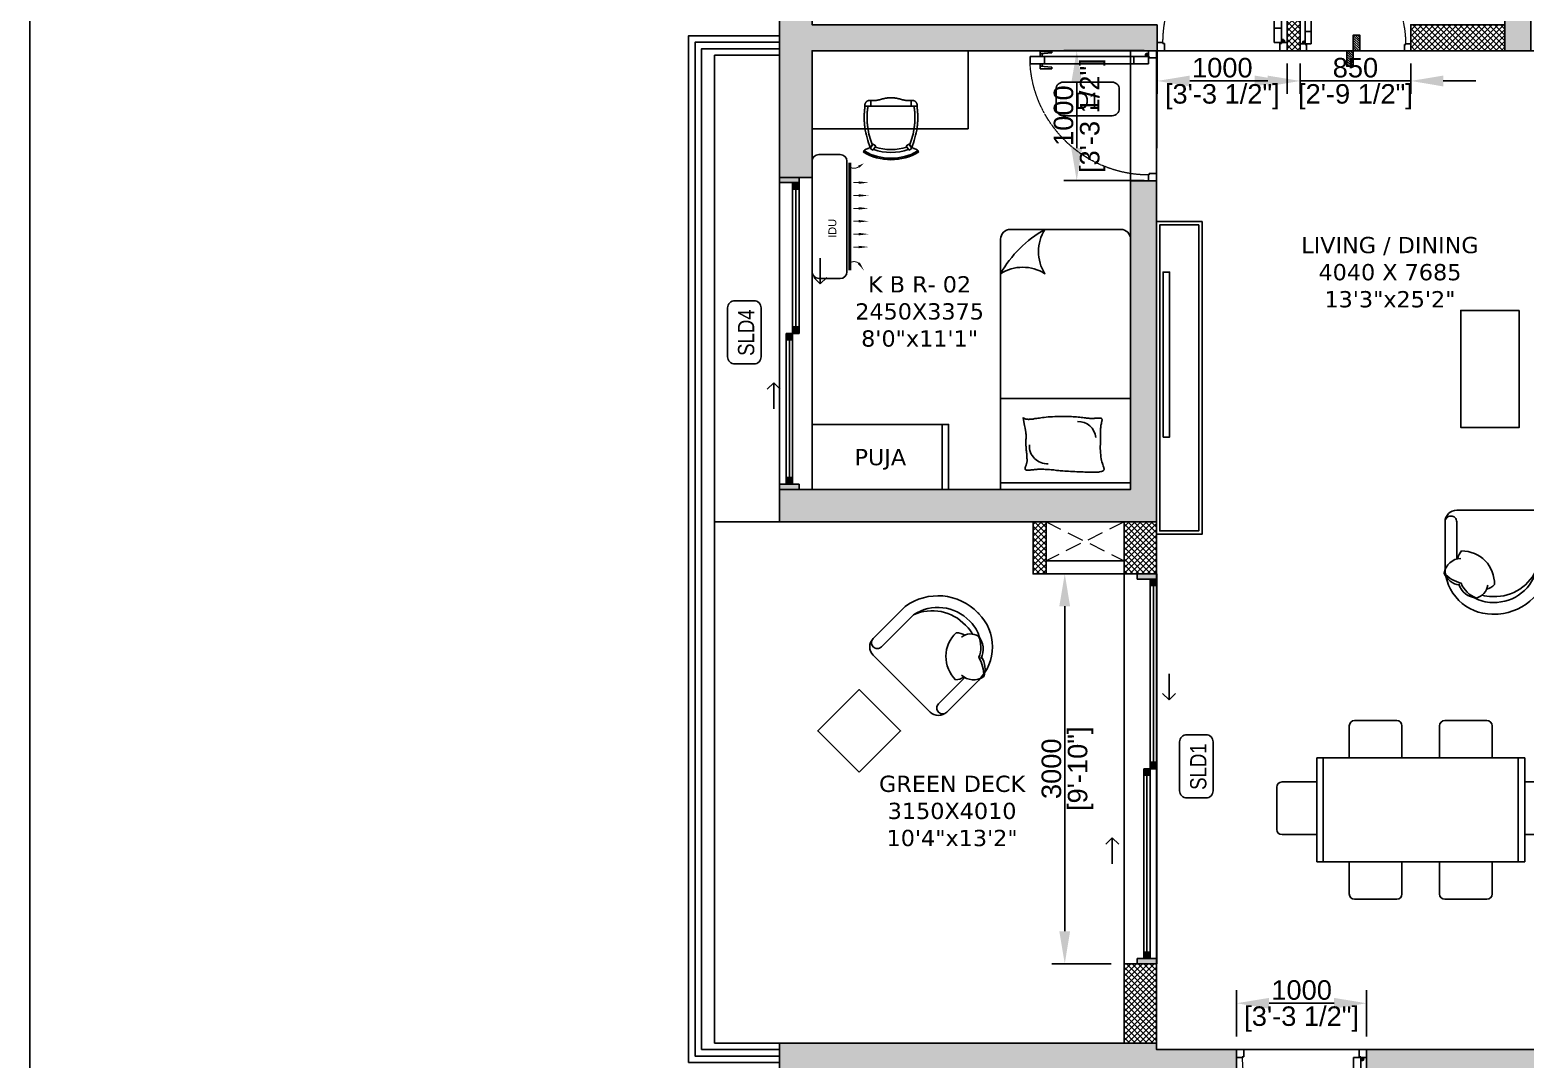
# Model space of a CAD drawing. Header units: millimetres. Extents: x 94643 to 134206, y 115494 to 180803.
# Drawn here: x 94643 to 106145, y 127304 to 135223 of the extents above; entities that cross this region are included whole.
import ezdxf
from ezdxf.enums import TextEntityAlignment as Align

# ---------------------------------------------------------------- set-up
doc = ezdxf.new("R2010")
doc.units = ezdxf.units.MM
for name, pattern in [('( Hidden )', [0.375, 0.25, -0.125]), ('3.5BHK EAST-UN-5$0$DASHED', [0.75, 0.5, -0.25]), ('3BHK  WEST_UN-2$0$2024-08-30_TOWER-C$0$HIDDEN', [9.525, 6.35, -3.175]), ('3BHK  WEST_UN-2$0$DASHED', [0.75, 0.5, -0.25])]:
    doc.linetypes.add(name, pattern=pattern)
for name, color, linetype in [('A-1S Sofa', 253, 'Continuous'), ('A-AC', 252, 'Continuous'), ('A-Dimensions', 4, 'Continuous'), ('A-Dining Table', 253, 'Continuous'), ('A-Door', 11, 'Continuous'), ('A-Door Line', 8, 'Continuous'), ('A-Elevation 10', 8, 'Continuous'), ('A-Furniture', 8, 'Continuous'), ('A-Hatch', 252, 'Continuous'), ('A-Kids Bed', 253, 'Continuous'), ('A-Puja', 8, 'Continuous'), ('A-Railing', 6, 'Continuous'), ('A-Room Boundary', 44, 'Continuous'), ('A-Shaft Line', 253, 'Continuous'), ('A-Shaft Wall', 253, 'Continuous'), ('A-Sofa Center  Table', 253, 'Continuous'), ('A-Study Table', 253, 'Continuous'), ('A-Study Table Chair', 253, 'Continuous'), ('A-Text Main', 44, 'Continuous'), ('A-TV', 253, 'Continuous'), ('A-TV Unit', 252, 'Continuous')]:
    doc.layers.add(name, color=color, linetype=linetype)
doc.layers.add('A-Wall', color=240, linetype='Continuous', lineweight=35)
doc.styles.add('2024-08-29_TOWER-A$0$simplex-0.8', font='simplex.shx', dxfattribs={"width": 0.8})
doc.styles.add('3.5BHK EAST-UN-5$0$grid_text', font='verdana.ttf')
doc.styles.add('3BHK  WEST_UN-2$0$AMISH', font='arial.ttf')
doc.styles.add('ARIAL', font='ARIALN.TTF')
doc.styles.add('S', font='arial.ttf', dxfattribs={"height": 150})
doc.dimstyles.new('DIMSMALL', dxfattribs={"dimtxt": 150, "dimasz": 250, "dimexe": 100, "dimexo": 100, "dimgap": 25, "dimtad": 1, "dimdec": 0, "dimzin": 0, "dimdsep": 46, "dimtxsty": 'S', "dimcen": 0, "dimdle": 100, "dimclrd": 8, "dimclre": 8, "dimclrt": 256, "dimazin": 0, "dimtfac": 1, "dimtdec": 0, "dimtix": 1, "dimtmove": 0, "dimatfit": 3, "dimldrblk": '12_DatumFilled', "dimfxl": 1, "dimtolj": 1, "dimtzin": 0, "dimlwd": -1, "dimlwe": -1, "dimarcsym": 1})

# ---------------------------------------------------------------- blocks, each defined once
blk = doc.blocks.new('*D215')
at = {"layer": 'A-Dimensions', "color": 8, "transparency": 16777216}
for p, q in [((103926, 127478), (103926, 127834)), ((104926, 127478), (104926, 127834)), ((104176, 127734), (104676, 127734))]:
    blk.add_line(p, q, dxfattribs=at)
for points in [[(104176, 127775), (104176, 127692), (103926, 127734)], [(104676, 127775), (104676, 127692), (104926, 127734)]]:
    blk.add_solid(points, dxfattribs=at)
at = {"layer": 'Defpoints', "color": 0, "transparency": 16777216}
for p in [(104926, 127734), (103926, 127378), (104926, 127378)]:
    blk.add_point(p, dxfattribs=at)
at = {"layer": 'A-Dimensions', "lineweight": 30, "transparency": 16777216, "char_height": 150, "attachment_point": 5, "style": 'S'}
for s, insert in [('\\A1;1000', (104426, 127835)), ('\\A1;[3\'-3 1/2"]', (104426, 127612))]:
    blk.add_mtext(s, dxfattribs=dict(at, insert=insert))
blk = doc.blocks.new('12_DatumFilled')
at = {"color": 8, "linetype": 'ByBlock'}
blk.add_solid([(0, 0.577), (-1, 0), (0, -0.577)], dxfattribs=at)
blk = doc.blocks.new('*D218')
at = {"layer": 'A-Dimensions', "color": 8, "transparency": 16777216}
for p, q in [((103316, 134963), (103316, 134730)), ((104316, 134963), (104316, 134730)), ((103566, 134830), (104066, 134830))]:
    blk.add_line(p, q, dxfattribs=at)
for points in [[(103566, 134871), (103566, 134788), (103316, 134830)], [(104066, 134871), (104066, 134788), (104316, 134830)]]:
    blk.add_solid(points, dxfattribs=at)
at = {"layer": 'Defpoints', "color": 0, "transparency": 16777216}
for p in [(103316, 135063), (104316, 135063), (104316, 134830)]:
    blk.add_point(p, dxfattribs=at)
at = {"layer": 'A-Dimensions', "lineweight": 30, "transparency": 16777216, "char_height": 150, "attachment_point": 5, "style": 'S'}
for s, insert in [('\\A1;1000', (103816, 134931)), ('\\A1;[3\'-3 1/2"]', (103816, 134708))]:
    blk.add_mtext(s, dxfattribs=dict(at, insert=insert))
blk = doc.blocks.new('*D219')
at = {"layer": 'A-Dimensions', "color": 8, "transparency": 16777216}
for p, q in [((103216, 135063), (102596, 135063)), ((102696, 134813), (102696, 134313)), ((103216, 134063), (102596, 134063))]:
    blk.add_line(p, q, dxfattribs=at)
for points in [[(102654, 134813), (102738, 134813), (102696, 135063)], [(102654, 134313), (102738, 134313), (102696, 134063)]]:
    blk.add_solid(points, dxfattribs=at)
at = {"layer": 'Defpoints', "color": 0, "transparency": 16777216}
for p in [(103316, 135063), (102696, 134063), (103316, 134063)]:
    blk.add_point(p, dxfattribs=at)
at = {"layer": 'A-Dimensions', "lineweight": 30, "transparency": 16777216, "char_height": 150, "attachment_point": 5, "rotation": 90, "style": 'S'}
for s, insert in [('\\A1;[3\'-3 1/2"]', (102818, 134563)), ('\\A1;1000', (102595, 134563))]:
    blk.add_mtext(s, dxfattribs=dict(at, insert=insert))
blk = doc.blocks.new('*D229')
at = {"layer": 'A-Dimensions', "color": 8, "transparency": 16777216}
for p, q in [((102961, 131038), (102504, 131038)), ((102604, 130788), (102604, 128288)), ((102961, 128038), (102504, 128038))]:
    blk.add_line(p, q, dxfattribs=at)
for points in [[(102562, 130788), (102645, 130788), (102604, 131038)], [(102562, 128288), (102645, 128288), (102604, 128038)]]:
    blk.add_solid(points, dxfattribs=at)
at = {"layer": 'Defpoints', "color": 0, "transparency": 16777216}
for p in [(103061, 131038), (102604, 128038), (103061, 128038)]:
    blk.add_point(p, dxfattribs=at)
at = {"layer": 'A-Dimensions', "lineweight": 30, "transparency": 16777216, "char_height": 150, "attachment_point": 5, "rotation": 90, "style": 'S'}
for s, insert in [('\\A1;3000', (102502, 129538)), ('\\A1;[9\'-10"]', (102725, 129538))]:
    blk.add_mtext(s, dxfattribs=dict(at, insert=insert))
blk = doc.blocks.new('*D230')
at = {"layer": 'A-Dimensions', "color": 8, "linetype": 'Continuous', "transparency": 16777216}
for p, q in [((104415, 134963), (104415, 134730)), ((105265, 134963), (105265, 134730)), ((104165, 134830), (103915, 134830)), ((104415, 134830), (105265, 134830)), ((105515, 134830), (105765, 134830))]:
    blk.add_line(p, q, dxfattribs=at)
for points in [[(104165, 134871), (104165, 134788), (104415, 134830)], [(105515, 134871), (105515, 134788), (105265, 134830)]]:
    blk.add_solid(points, dxfattribs=at)
at = {"layer": 'Defpoints', "color": 0, "linetype": 'Continuous', "transparency": 16777216}
for p in [(104415, 135063), (105265, 135063), (105265, 134830)]:
    blk.add_point(p, dxfattribs=at)
at = {"layer": 'A-Dimensions', "linetype": 'Continuous', "transparency": 16777216, "char_height": 150, "attachment_point": 5, "style": 'S'}
for s, insert in [('\\A1;850', (104840, 134931)), ('\\A1;[2\'-9 1/2"]', (104840, 134708))]:
    blk.add_mtext(s, dxfattribs=dict(at, insert=insert))
blk = doc.blocks.new('A$C50168e1a')
at = {"layer": 'A-Door', "linetype": 'Continuous'}
for points in [[(100, 0), (100, -40), (250, -40), (250, 0)], [(250, -40), (200, -40), (200, -90), (250, -90)], [(200, -1500), (250, -1500), (250, -1450), (200, -1450)], [(150, -1500), (150, -1550), (200, -1550), (200, -1500)], [(100, -2960), (100, -3000), (250, -3000), (250, -2960)], [(200, -2960), (200, -2910), (150, -2910), (150, -2960)]]:
    blk.add_hatch(color=256, dxfattribs=at).paths.add_polyline_path(points)
for p, q in [((0, -3000), (0, 0)), ((100, 0), (0, 0)), ((100, 0), (50, 0)), ((250, 0), (100, 0)), ((100, 0), (250, 0)), ((100, -40), (100, 0)), ((250, 0), (100, 0)), ((250, 0), (100, 0)), ((250, -3000), (250, 0)), ((250, 0), (250, -40)), ((250, -40), (100, -40)), ((200, -90), (200, -40)), ((200, -40), (250, -40)), ((250, -90), (200, -90)), ((225, -90), (225, -1450)), ((250, -40), (250, -90)), ((345, -770), (345, -970)), ((345, -970), (295, -920)), ((345, -970), (395, -920)), ((200, -1500), (200, -1450)), ((200, -1450), (250, -1450)), ((250, -1450), (250, -1500)), ((150, -1500), (150, -1550)), ((200, -1500), (150, -1500)), ((150, -1550), (200, -1550)), ((175, -2910), (175, -1550)), ((250, -1500), (200, -1500)), ((200, -1550), (200, -1500)), ((-92, -2030), (-142, -2080)), ((-92, -2230), (-92, -2030)), ((-92, -2030), (-42, -2080)), ((100, -2960), (250, -2960)), ((100, -3000), (100, -2960)), ((200, -2910), (150, -2910)), ((150, -2910), (150, -2960)), ((150, -2960), (200, -2960)), ((200, -2960), (200, -2910)), ((250, -2960), (250, -3000)), ((100, -3000), (0, -3000)), ((100, -3000), (50, -3000)), ((250, -3000), (100, -3000)), ((250, -3000), (100, -3000)), ((250, -3000), (100, -3000)), ((250, -3000), (100, -3000))]:
    blk.add_line(p, q, dxfattribs=at)
at = {"layer": 'A-Door', "linetype": 'Continuous', "flags": 128}
for points in [[(225, -90), (225, -1450), (200, -1450), (200, -90)], [(250, -90), (250, -1450), (225, -1450), (225, -90)], [(175, -2910), (175, -1550), (150, -1550), (150, -2910)], [(200, -2910), (200, -1550), (175, -1550), (175, -2910)]]:
    blk.add_lwpolyline(points, close=True, dxfattribs=at)
blk = doc.blocks.new('3BHK  WEST_UN-2$0$2024-08-30_TOWER-C$0$STUDY TABLE CHAIR')
at = {"layer": 'A-Study Table Chair', "linetype": '3BHK  WEST_UN-2$0$2024-08-30_TOWER-C$0$HIDDEN', "ltscale": 0.1}
for p, q in [((-0.2, 0.411), (-0.155, 0.411)), ((-0.155, 0.411), (-0.155, 0.456)), ((-0.155, 0.411), (0.156, 0.411)), ((0.156, 0.411), (0.156, 0.456)), ((0.2, 0.411), (0.156, 0.411))]:
    blk.add_line(p, q, dxfattribs=at)
at = {"layer": 'A-Study Table Chair'}
for p, q in [((-0.141, 0.12), (-0.16, 0.087)), ((-0.141, 0.12), (-0.117, 0.107)), ((0.141, 0.12), (0.117, 0.107)), ((0.141, 0.12), (0.16, 0.087)), ((-0.16, 0.087), (-0.136, 0.073)), ((-0.117, 0.107), (-0.136, 0.073)), ((0.117, 0.107), (0.136, 0.073)), ((0.16, 0.087), (0.136, 0.073)), ((0.213, 0.062), (0.214, 0.06))]:
    blk.add_line(p, q, dxfattribs=at)
at = {"layer": 'A-Study Table Chair', "linetype": '3BHK  WEST_UN-2$0$2024-08-30_TOWER-C$0$HIDDEN', "ltscale": 0.1}
for centre, radius, start, end in [((-0.137, 0.631), 0.176, 263.8312, 285.6961), ((0, 0.232), 0.245, 68.7607, 111.2393), ((0.137, 0.631), 0.176, 254.3039, 276.1688), ((0.373, 0.325), 0.579, 171.4462, 187.5978), ((-0.163, 0.419), 0.0378, 78.6583, 191.3417), ((0.373, 0.325), 0.557, 171.1022, 187.9028), ((0.163, 0.419), 0.0378, 348.6583, 101.3417), ((-0.373, 0.325), 0.557, 352.0972, 8.8978), ((-0.373, 0.325), 0.579, 352.4022, 8.5538)]:
    blk.add_arc(centre, radius, start, end, dxfattribs=at)
at = {"layer": 'A-Study Table Chair'}
for centre, radius, start, end in [((0.373, 0.325), 0.579, 187.5978, 203.7494), ((0.373, 0.325), 0.557, 187.9028, 202.0547), ((-0.373, 0.325), 0.557, 337.9453, 352.0972), ((-0.373, 0.325), 0.579, 336.2506, 352.4022), ((-0.206, 0.058), 0.00864, 63.5361, 166.1654), ((0, 0.415), 0.415, 238.902, 301.1196), ((0, 0.415), 0.404, 239.9747, 300.0253), ((0, 0.467), 0.411, 251.0753, 288.9247), ((0, 0.467), 0.389, 251.717, 288.283), ((0.206, 0.058), 0.00814, 29.3011, 117.8056)]:
    blk.add_arc(centre, radius, start, end, dxfattribs=at)
for points, knots in [([(-0.21, 0.065), (-0.205, 0.072), (-0.196, 0.084), (-0.179, 0.084), (-0.161, 0.092), (-0.152, 0.104), (-0.144, 0.114)], [0, 0, 0, 0, 1.141957, 1.816294, 2.20041, 3.805403, 3.805403, 3.805403, 3.805403]), ([(0.21, 0.065), (0.205, 0.072), (0.196, 0.084), (0.179, 0.084), (0.161, 0.092), (0.152, 0.104), (0.145, 0.114)], [0, 0, 0, 0, 1.119264, 1.793601, 2.177718, 3.782711, 3.782711, 3.782711, 3.782711])]:
    blk.add_open_spline(points, degree=3, knots=knots, dxfattribs=at)
blk = doc.blocks.new('3.5BHK EAST-UN-5$0$2024-08-29_TOWER-A$0$TV FG')
at = {"layer": 'A-TV'}
blk.add_lwpolyline([(-635, -25), (635, -25), (635, -75), (-635, -75)], close=True, dxfattribs=at)
blk = doc.blocks.new('3.5BHK EAST-UN-5$0$2024-08-29_TOWER-B$0$BED')
blk.add_lwpolyline([(-319, -22, 0.292894), (-319, 319, 0.292894), (22, 319, -0.136668)], format="xyb", close=True)
blk = doc.blocks.new('3.5BHK EAST-UN-5$0$2024-08-29_TOWER-B$0$20240809-_SINGLE BED')
at = {"layer": 'A-Kids Bed'}
for p, q in [((50, -500), (50, 500)), ((700, 500), (700, -500)), ((2000, -425), (2000, 425)), ((1925, -500), (0, -500))]:
    blk.add_line(p, q, dxfattribs=at)
for points in [[(0, -500), (0, 500), (1925, 500)], [(554, 327), (549, 321), (546, 316), (543, 311), (541, 306), (540, 301), (539, 296), (539, 291), (538, 286), (538, 282), (539, 277), (539, 272), (539, 267), (540, 261), (541, 256), (541, 250), (543, 243), (544, 236), (545, 229), (546, 220), (548, 211), (549, 201), (551, 190), (552, 178), (554, 164), (555, 150), (557, 134), (558, 118), (559, 101), (560, 83), (560, 66), (561, 48), (561, 32), (561, 15), (561, -1), (561, -16), (561, -30), (560, -45), (559, -58), (559, -71), (557, -84), (556, -97), (555, -109), (554, -120), (552, -132), (551, -142), (550, -152), (548, -162), (548, -170), (547, -178), (546, -186), (546, -193), (546, -200), (546, -206), (546, -213), (546, -219), (547, -226), (547, -233), (548, -241), (548, -248), (549, -255), (549, -261), (548, -267), (547, -272), (546, -276), (543, -278), (540, -280), (537, -281), (533, -281), (528, -280), (523, -279), (518, -277), (512, -276), (506, -275), (500, -273), (494, -272), (488, -271), (481, -271), (475, -270), (468, -269), (462, -269), (455, -269), (448, -269), (441, -269), (433, -269), (425, -269), (415, -269), (404, -269), (392, -269), (378, -268), (363, -268), (347, -268), (331, -267), (314, -267), (297, -268), (280, -269), (265, -270), (250, -272), (236, -274), (223, -277), (211, -280), (200, -283), (191, -286), (182, -289), (174, -291), (168, -293), (162, -295), (157, -296), (153, -296), (150, -295), (147, -294), (145, -291), (142, -288), (140, -283), (138, -277), (137, -270), (135, -262), (133, -254), (132, -244), (131, -234), (131, -224), (131, -212), (131, -201), (131, -188), (131, -176), (132, -162), (133, -148), (134, -134), (134, -118), (135, -103), (136, -86), (137, -70), (137, -53), (138, -37), (139, -22), (140, -7), (141, 7), (142, 20), (142, 31), (143, 42), (144, 52), (145, 62), (146, 71), (148, 81), (149, 91), (150, 101), (151, 112), (152, 123), (153, 134), (153, 145), (154, 156), (155, 167), (155, 177), (155, 187), (155, 196), (155, 205), (155, 214), (154, 222), (153, 230), (152, 239), (151, 247), (150, 256), (149, 265), (148, 273), (147, 281), (147, 289), (147, 295), (148, 301), (149, 306), (151, 309), (154, 311), (157, 312), (161, 312), (165, 312), (169, 311), (174, 309), (178, 308), (182, 306), (187, 304), (191, 303), (195, 301), (199, 300), (203, 299), (207, 297), (211, 297), (215, 296), (220, 296), (224, 296), (229, 296), (233, 296), (238, 297), (244, 297), (249, 298), (255, 298), (262, 298), (268, 299), (275, 299), (282, 300), (288, 300), (295, 301), (302, 302), (309, 302), (316, 303), (323, 304), (329, 304), (336, 305), (343, 305), (350, 306), (356, 306), (363, 306), (370, 306), (377, 305), (384, 305), (392, 304), (399, 304), (406, 304), (413, 304), (421, 304), (429, 305), (440, 307), (453, 309), (470, 312), (492, 315), (519, 320), (554, 327)]]:
    blk.add_lwpolyline(points, dxfattribs=at)
for centre, radius, start, end in [((1925, 425), 75, 360, 90), ((335, 140), 139, 87.3191, 182.6809), ((381, -93), 142, 277.3413, 0.47), ((1925, -425), 75, 270, 360)]:
    blk.add_arc(centre, radius, start, end, dxfattribs=at)
at = {"layer": 'A-Kids Bed', "xscale": -1, "rotation": 179.9999771161146}
blk.add_blockref('3.5BHK EAST-UN-5$0$2024-08-29_TOWER-B$0$BED', (1978, 478), dxfattribs=at)
blk = doc.blocks.new('A$C1728adc7')
at = {"layer": 'A-Door', "linetype": 'Continuous'}
for points in [[(-250, 0), (-250, -40), (-100, -40), (-100, 0)], [(-100, -40), (-150, -40), (-150, -90), (-100, -90)], [(-150, -1200), (-100, -1200), (-100, -1150), (-150, -1150)], [(-200, -1200), (-200, -1250), (-150, -1250), (-150, -1200)], [(-250, -2360), (-250, -2400), (-100, -2400), (-100, -2360)], [(-150, -2360), (-150, -2310), (-200, -2310), (-200, -2360)]]:
    blk.add_hatch(color=256, dxfattribs=at).paths.add_polyline_path(points)
for p, q in [((-250, -2400), (-250, 0)), ((-250, 0), (-100, 0)), ((-250, -40), (-250, 0)), ((-250, 0), (-100, 0)), ((-250, 0), (-100, 0)), ((-100, 0), (-100, -40)), ((-100, 0), (0, 0)), ((0, -2400), (0, 0)), ((-100, -40), (-250, -40)), ((-150, -90), (-150, -40)), ((-150, -40), (-100, -40)), ((-100, -90), (-150, -90)), ((-125, -90), (-125, -1150)), ((-100, -40), (-100, -90)), ((63, -620), (63, -820)), ((63, -820), (13, -770)), ((63, -820), (113, -770)), ((-150, -1200), (-150, -1150)), ((-150, -1150), (-100, -1150)), ((-100, -1150), (-100, -1200)), ((-200, -1200), (-200, -1250)), ((-150, -1200), (-200, -1200)), ((-200, -1250), (-150, -1250)), ((-175, -2310), (-175, -1250)), ((-100, -1200), (-150, -1200)), ((-150, -1250), (-150, -1200)), ((-295, -1580), (-345, -1630)), ((-295, -1780), (-295, -1580)), ((-295, -1580), (-245, -1630)), ((-250, -2360), (-100, -2360)), ((-250, -2400), (-250, -2360)), ((-100, -2400), (-250, -2400)), ((-250, -2400), (-100, -2400)), ((-250, -2400), (-100, -2400)), ((-150, -2310), (-200, -2310)), ((-200, -2310), (-200, -2360)), ((-200, -2360), (-150, -2360)), ((-150, -2360), (-150, -2310)), ((-100, -2360), (-100, -2400)), ((-100, -2400), (0, -2400))]:
    blk.add_line(p, q, dxfattribs=at)
at = {"layer": 'A-Door', "linetype": 'Continuous', "flags": 128}
for points in [[(-125, -90), (-125, -1150), (-150, -1150), (-150, -90)], [(-100, -90), (-100, -1150), (-125, -1150), (-125, -90)], [(-175, -2310), (-175, -1250), (-200, -1250), (-200, -2310)], [(-150, -2310), (-150, -1250), (-175, -1250), (-175, -2310)]]:
    blk.add_lwpolyline(points, close=True, dxfattribs=at)
blk = doc.blocks.new('A$Ccfbdbe87')
at = {"layer": 'A-Door'}
for p, q in [((100, 973), (44, 973)), ((44, 973), (44, 62)), ((100, 62), (100, 973)), ((6, 895), (44, 895)), ((6, 895), (6, 807)), ((6, 807), (17, 807)), ((17, 807), (25, 895)), ((23, 879), (44, 879)), ((100, 862), (44, 862)), ((139, 895), (100, 895)), ((121, 879), (100, 879)), ((128, 807), (119, 895)), ((139, 807), (128, 807)), ((139, 895), (139, 807)), ((100, 174), (44, 174)), ((0, 0), (0, 62)), ((0, 62), (44, 62)), ((56, 0), (0, 0)), ((17, 74), (50, 74)), ((33, 90), (33, 57)), ((44, 62), (100, 62)), ((44, 62), (44, 56)), ((44, 56), (56, 56)), ((56, 56), (56, 0)), ((100, 62), (100, 62)), ((944, 56), (944, 0)), ((956, 56), (944, 56)), ((944, 0), (1000, 0)), ((1000, 62), (956, 62)), ((956, 62), (956, 56)), ((1000, 0), (1000, 62))]:
    blk.add_line(p, q, dxfattribs=at)
blk.add_circle((33, 74), 11.1, dxfattribs=at)
at = {"layer": 'A-Door', "linetype": '3BHK  WEST_UN-2$0$DASHED', "lineweight": 0}
blk.add_arc((42, 61), 914, 0.0822, 86.3506, dxfattribs=at)
blk = doc.blocks.new('A$C9b4d8ff6')
at = {"layer": 'A-Door'}
for p, q in [((85, 827), (38, 827)), ((38, 827), (38, 53)), ((85, 53), (85, 827)), ((5, 761), (38, 761)), ((5, 761), (5, 686)), ((14, 686), (21, 761)), ((20, 747), (38, 747)), ((85, 733), (38, 733)), ((118, 761), (85, 761)), ((103, 747), (85, 747)), ((109, 686), (102, 761)), ((118, 761), (118, 686)), ((5, 686), (14, 686)), ((118, 686), (109, 686)), ((85, 147), (38, 147)), ((0, 0), (0, 53)), ((0, 53), (38, 53)), ((47, 0), (0, 0)), ((14, 63), (42, 63)), ((28, 77), (28, 48)), ((38, 53), (85, 53)), ((38, 53), (38, 47)), ((38, 47), (47, 47)), ((47, 47), (47, 0)), ((85, 53), (85, 53)), ((803, 47), (803, 0)), ((812, 47), (803, 47)), ((803, 0), (850, 0)), ((850, 53), (812, 53)), ((812, 53), (812, 47)), ((850, 0), (850, 53))]:
    blk.add_line(p, q, dxfattribs=at)
blk.add_circle((28, 63), 9.44, dxfattribs=at)
at = {"layer": 'A-Door', "linetype": '3.5BHK EAST-UN-5$0$DASHED', "lineweight": 0}
blk.add_arc((36, 52), 777, 0.0858, 86.3542, dxfattribs=at)
blk = doc.blocks.new('3BHK  WEST_UN-3$0$A$Ce69b8bcf')
at = {"layer": 'A-1S Sofa'}
for points in [[(315, 807, 0.14773), (238, 676, 0.213343), (124, 559, 0.178662)], [(429, 678, 0.356772), (315, 807, 0.249542), (222, 690, -9.61688)], [(800, 435), (800, 90, -0.414214), (710, 0), (361, 0, -0.376272), (0, 430), (0, 435), (0, 439, -0.414214), (361, 800), (710, 800, -0.414214), (800, 710), (800, 435)], [(232, 694, 0.306663), (124, 559, 0.30633), (222, 472, -0.872847)], [(426, 701, -0.165541), (486, 673, -0.425989), (227, 420, -0.121523), (192, 480, 7.115464)], [(424, 710), (710, 710, 0.414214), (755, 755), (755, 755, 0.414214), (710, 800)], [(126, 574, 0.130591), (90, 439), (90, 435)], [(145, 516, 0.072384), (135, 439), (135, 435)], [(361, 90, -0.364589), (90, 430), (90, 435)], [(361, 90, -0.321599), (135, 430), (135, 435)], [(361, 90), (710, 90, -0.414214), (755, 45), (755, 45, -0.414214), (710, 0)]]:
    blk.add_lwpolyline(points, format="xyb", dxfattribs=at)
blk = doc.blocks.new('3BHK  WEST_UN-2$0$WALL MOUNTED SPLIT AC')
at = {"layer": 'A-AC'}
for p, q in [((18067.15, -8077.46), (18073.71, -8077.46)), ((18064.01, -8112.84, 0), (18064, -8079.99, 0)), ((18064.41, -8112.84, 0), (18064.41, -8079.99, 0)), ((18065.12, -8113.34), (18065.11, -8079.5)), ((18075.75, -8079.5), (18075.75, -8113.29)), ((18073.72, -8115.33), (18067.16, -8115.38))]:
    blk.add_line(p, q, dxfattribs=at)
at = {"layer": 'A-AC', "elevation": 0}
for points in [[(18059.86, -8080.11, 0, 0.75, 0), (18061.51, -8081.22, 0.75, 0.75, 0)], [(18058.43, -8086.05, 0, 0.75, 0), (18061.52, -8086.05, 0.75, 0.75, 0)], [(18058.44, -8089.99, 0, 0.75, 0), (18061.52, -8089.99, 0.75, 0.75, 0)], [(18058.44, -8093.93, 0, 0.75, 0), (18061.52, -8093.93, 0.75, 0.75, 0)], [(18058.44, -8097.86, 0, 0.75, 0), (18061.52, -8097.86, 0.75, 0.75, 0)], [(18058.44, -8101.8, 0, 0.75, 0), (18061.52, -8101.8, 0.75, 0.75, 0)], [(18058.44, -8105.74, 0, 0.75, 0), (18061.52, -8105.74, 0.75, 0.75, 0)], [(18059.87, -8112.95, 0, 0.75, 0), (18061.51, -8110.65, 0.75, 0.75, 0)]]:
    blk.add_lwpolyline(points, format="xyseb", dxfattribs=at)
at = {"layer": 'A-AC', "const_width": 0.3, "elevation": 0}
for points in [[(18061.51, -8081.22, 0.246742), (18063.87, -8081.49, -4.761831)], [(18061.51, -8110.65, -0.246742), (18063.87, -8110.38, 4.761831)]]:
    blk.add_lwpolyline(points, format="xyb", dxfattribs=at)
for points in [[(18061.52, -8086.05), (18063.17, -8086.05)], [(18061.52, -8089.99), (18063.17, -8089.99)], [(18061.52, -8093.93), (18063.17, -8093.93)], [(18061.52, -8097.86), (18063.17, -8097.86)], [(18061.52, -8101.8), (18063.17, -8101.8)], [(18061.52, -8105.74), (18063.17, -8105.74)]]:
    blk.add_lwpolyline(points, dxfattribs=at)
at = {"layer": 'A-AC'}
for centre, start, end in [((18067.15, -8079.5), 90.0082, 180.0082), ((18073.71, -8079.5), 0.0078, 90.0078), ((18067.16, -8113.34), 180.0082, 270.0082), ((18073.71, -8113.29), 270.0078, 0.0078)]:
    blk.add_arc(centre, 2.04, start, end, dxfattribs=at)
at = {"layer": 'A-AC', "style": '3BHK  WEST_UN-2$0$AMISH'}
blk.add_attdef('IDU', text='', height=2.4, rotation=90.0082, dxfattribs=at).set_placement((18070, -8096.33, 0), align=Align.MIDDLE_CENTER)
blk = doc.blocks.new('2024-08-29_TOWER-A$0$WNTG')
at = {"layer": 'A-Text Main'}
blk.add_lwpolyline([(-188, 246), (188, 246, -0.414214), (243, 191), (243, 43, -0.414214), (188, -12), (-188, -12, -0.414214), (-243, 43), (-243, 191, -0.414214)], format="xyb", close=True, dxfattribs=at)
at = {"layer": 'A-Text Main', "style": '2024-08-29_TOWER-A$0$simplex-0.8', "width": 0.8}
blk.add_attdef('WNTG', text='', height=150, dxfattribs=at).set_placement((-2, 43), align=Align.CENTER)
blk = doc.blocks.new('TILE DROP')
at = {"layer": 'A-Door Line'}
h = blk.add_hatch(dxfattribs=at)
h.set_pattern_fill('ANSI31', color=8, scale=0.1)
h.set_pattern_definition([(45, (-18.584744, -6.592634), (-0.008838835, 0.008838835), [])])
h.paths.add_polyline_path([(0, 0.05), (-0.12, 0.05), (-0.12, 0), (0, 0)])
h.paths.add_polyline_path([(0.12, -0.05), (0.12, 0), (0, 0), (0, -0.05)])
at = {"layer": 'A-Door Line', "color": 8}
for points in [[(-0.12, 0), (-0.12, 0.05), (0, 0.05), (0, 0)], [(0, -0.05), (0, 0), (0.12, 0), (0.12, -0.05)]]:
    blk.add_lwpolyline(points, close=True, dxfattribs=at)
blk = doc.blocks.new('A$C81f2a20b')
at = {"layer": 'A-Dining Table', "linetype": 'Continuous'}
for p, q in [((250, 800), (250, 1047)), ((291, 1087), (615, 1087)), ((655, 1047), (655, 800)), ((945, 1047), (945, 800)), ((1309, 1087), (985, 1087)), ((1350, 800), (1350, 1047)), ((0, 0), (0, 800)), ((0, 800), (1600, 800)), ((50, 0), (50, 800)), ((1550, 0), (1550, 800)), ((1600, 800), (1600, 0)), ((0, 615), (-267, 615)), ((1600, 615), (1867, 615)), ((-308, 574), (-308, 250)), ((1908, 574), (1908, 250)), ((-267, 210), (0, 210)), ((1867, 210), (1600, 210)), ((1600, 0), (0, 0)), ((250, 0), (250, -247)), ((655, -247), (655, 0)), ((945, -247), (945, 0)), ((1350, 0), (1350, -247)), ((291, -287), (615, -287)), ((1309, -287), (985, -287))]:
    blk.add_line(p, q, dxfattribs=at)
for centre, start, end in [((291, 1047), 90, 180), ((615, 1047), 0, 90), ((985, 1047), 90, 180), ((1309, 1047), 0, 90), ((-267, 574), 90, 180), ((1867, 574), 0, 90), ((-267, 250), 180, 270), ((1867, 250), 270, 0), ((291, -247), 180, 270), ((615, -247), 270, 0), ((985, -247), 180, 270), ((1309, -247), 270, 0)]:
    blk.add_arc(centre, 40.5, start, end, dxfattribs=at)
blk = doc.blocks.new('A$C0c66614e')
at = {"layer": 'A-Sofa Center  Table', "linetype": 'Continuous'}
blk.add_lwpolyline([(0, 0), (450, 0), (450, 450), (0, 450)], close=True, dxfattribs=at)
blk = doc.blocks.new('A$C59fceabc')
at = {"layer": 'A-Sofa Center  Table', "linetype": 'Continuous'}
blk.add_lwpolyline([(0, 0), (0, 900), (450, 900), (450, 0)], close=True, dxfattribs=at)
blk = doc.blocks.new('Unit-5')
at = {"layer": 'A-Hatch', "linetype": 'Continuous'}
h = blk.add_hatch(color=256, dxfattribs=at)
h.dxf.hatch_style = 1
h.paths.add_polyline_path([(-5470, 12095), (-5470, 12095), (-5270, 12095), (-5270, 16550), (-3700, 16550), (-3700, 16800), (-5470, 16800)])
h.paths.add_polyline_path([(2, 14272), (-249, 14272), (-249, 16550), (-1850, 16550), (-1850, 16800), (2, 16800)])
h.paths.add_polyline_path([(2, 13072), (-249, 13072), (-250, 12295), (-4110, 12295), (-4110, 12095), (-250, 12095), (-250, 11410), (0, 11410)])
h.paths.add_polyline_path([(-3910, 6370), (-3910, 11095), (-4110, 11095), (-4110, 6170), (-250, 6170), (-250, 0), (0, 0), (0, 6370), (-1240, 6370), (-1490, 6370)])
h.paths.add_polyline_path([(0, 8960), (0, 10510), (-250, 10510), (-250, 8960)], flags=17)
h.paths.add_polyline_path([(-3740, 250), (-3240, 250), (-3240, 0), (-4840, 0), (-4840, 250), (-3940, 250), (-3940, 4210), (-6535, 4210), (-6535, 4410), (-3740, 4410)])
h.paths.add_polyline_path([(-10800, 3270), (-11050, 3270), (-11050, 4460), (-8400, 4460), (-8150, 4460), (-8150, 4410), (-7535, 4410), (-7535, 4210), (-8145, 4210), (-10800, 4210)])
h.paths.add_polyline_path([(-5590, 250), (-9700, 250), (-9700, 0), (-5590, 0)])
h.paths.add_polyline_path([(-8145, 12295), (-8145, 12095), (-10800, 12095), (-10800, 11120), (-11050, 11120), (-11050, 12950), (-10800, 12950), (-10800, 12295)])
h.paths.add_polyline_path([(-8150, 8470), (-8150, 11095), (-8350, 11095), (-8350, 8720), (-11050, 8720), (-11050, 8470)])
h = blk.add_hatch(dxfattribs=at)
h.set_pattern_fill('ANSI37', color=256, scale=10)
h.set_pattern_definition([(45, (1.535, 16800.058), (-22.45064, 22.45064), []), (135, (1.535, 16800.058), (-22.45064, -22.45064), [])])
h.paths.add_polyline_path([(-7045, 15535), (-6895, 15535), (-6895, 15385), (-7045, 15385), (-7045, 12095), (-7045, 12095), (-7145, 12095), (-7145, 16550), (-7045, 16550)])
h.paths.add_polyline_path([(-6145, 15385), (-5470, 15385), (-5470, 15535), (-6145, 15535)])
h.paths.add_polyline_path([(-5470, 12295), (-6195, 12295), (-6195, 12095), (-5470, 12095)])
h.paths.add_polyline_path([(-3910, 7960), (-3010, 7960), (-3010, 8060), (-3910, 8060)])
h.paths.add_polyline_path([(-1441, 7960), (-2160, 7960), (-2160, 8060), (0, 8060), (-1, 7961), (-1241, 7961), (-1240, 7170), (-1441, 7170)])
h.paths.add_polyline_path([(-2240, 1880), (-1490, 1880), (-1490, 1980), (-2240, 1980)])
h.paths.add_polyline_path([(-250, 1980), (-490, 1980), (-490, 1880), (-250, 1880)])
h.paths.add_polyline_path([(-3739, 1980), (-3240, 1980), (-3240, 1880), (-3739, 1880)])
h.paths.add_polyline_path([(-3940, 2035), (-4840, 2035), (-4840, 2135), (-3940, 2135)])
h.paths.add_polyline_path([(-6435, 250), (-6435, 2035), (-5690, 2035), (-5690, 2135), (-6535, 2135), (-6535, 250)])
h.paths.add_polyline_path([(-8400, 4460), (-8150, 4460), (-8150, 5070), (-8400, 5070)])
h.paths.add_polyline_path([(-8150, 8470), (-8400, 8470), (-8400, 8070), (-8150, 8070)])
h.paths.add_polyline_path([(-9000, 8070), (-9000, 8470), (-9100, 8470), (-9100, 8070)])
at = {"layer": 'A-Door Line'}
blk.add_line((-7045, 12095), (-6195, 12095), dxfattribs=at)
at = {"layer": 'A-Door Line', "linetype": 'Continuous'}
for points in [[(-8145, 12095), (-8150, 11095)], [(-8145, 12095), (-7145, 12095)], [(-7535, 4410), (-6535, 4410)]]:
    blk.add_lwpolyline(points, dxfattribs=at)
at = {"layer": 'A-Elevation 10'}
for points in [[(-11750, 4310), (-11750, 12210), (-11050, 12210), (-11050, 12060), (-11550, 12060), (-11550, 4460), (-11050, 4460), (-11050, 4310), (-11750, 4310)], [(-11050, 4460), (-11550, 4460), (-11550, 8470), (-11050, 8470)]]:
    blk.add_lwpolyline(points, dxfattribs=at)
at = {"layer": 'A-Puja', "linetype": 'Continuous'}
for points in [[(-10800, 9220), (-9800, 9220), (-9800, 8720), (-10800, 8720)], [(-9800, 9220), (-9750, 9220), (-9750, 8720), (-9800, 8720)]]:
    blk.add_lwpolyline(points, close=True, dxfattribs=at)
at = {"layer": 'A-Railing'}
blk.add_lwpolyline([(-11650, 4410), (-11650, 12110), (-11050, 12110), (-11050, 12160), (-11700, 12160), (-11700, 4360), (-11050, 4360), (-11050, 4410)], close=True, dxfattribs=at)
at = {"layer": 'A-Room Boundary', "linetype": 'Continuous'}
for points in [[(-10800, 12095), (-8350, 12095), (-8350, 8720), (-10800, 8720)], [(-4110, 12095), (-8150, 12095), (-8150, 4410), (-4110, 4410)], [(-8400, 4460), (-11550, 4460), (-11550, 8470), (-8400, 8470)]]:
    blk.add_lwpolyline(points, close=True, dxfattribs=at)
at = {"layer": 'A-Shaft Line', "linetype": '( Hidden )', "lineweight": 0, "ltscale": 500}
for points in [[(-9000, 8470), (-8400, 8170)], [(-8400, 8470), (-9000, 8170)]]:
    blk.add_lwpolyline(points, dxfattribs=at)
at = {"layer": 'A-Shaft Wall', "linetype": 'Continuous'}
blk.add_line((-9000, 8070), (-8400, 8070), dxfattribs=at)
blk.add_lwpolyline([(-9000, 8470), (-8400, 8470), (-8400, 8170), (-9000, 8170)], close=True, dxfattribs=at)
at = {"layer": 'A-Study Table', "linetype": 'Continuous'}
blk.add_lwpolyline([(-10800, 11495), (-9600, 11495), (-9600, 12095), (-10800, 12095)], close=True, dxfattribs=at)
at = {"layer": 'A-TV Unit', "ltscale": 600}
for points in [[(-7800, 10780), (-7800, 8375), (-8150, 8375), (-8150, 10780)], [(-7825, 10755), (-7825, 8400), (-8125, 8400), (-8125, 10755)]]:
    blk.add_lwpolyline(points, close=True, dxfattribs=at)
at = {"layer": 'A-Wall', "lineweight": -3}
blk.add_lwpolyline([(-5470, 12095), (-5470, 12095), (-5270, 12095), (-5270, 16550), (-3700, 16550), (-3700, 16800), (-5470, 16800), (-5470, 12095)], dxfattribs=at)
for points in [[(-7045, 15535), (-6895, 15535), (-6895, 15385), (-7045, 15385), (-7045, 12095), (-7045, 12095), (-7045, 12095), (-7145, 12095), (-7145, 16550), (-7045, 16550)], [(-8145, 12295), (-8145, 12095), (-10800, 12095), (-10800, 11120), (-11050, 11120), (-11050, 12950), (-10800, 12950), (-10800, 12295)], [(-5470, 12295), (-6195, 12295), (-6195, 12095), (-5470, 12095)], [(-8150, 8470), (-8150, 11095), (-8350, 11095), (-8350, 8720), (-11050, 8720), (-11050, 8470)], [(-9000, 8070), (-9000, 8470), (-9100, 8470), (-9100, 8070)], [(-8150, 8470), (-8400, 8470), (-8400, 8070), (-8150, 8070)], [(-8400, 4460), (-8150, 4460), (-8150, 5070), (-8400, 5070)], [(-10800, 3270), (-11050, 3270), (-11050, 4460), (-8400, 4460), (-8150, 4460), (-8150, 4410), (-7535, 4410), (-7535, 4210), (-8145, 4210), (-10800, 4210)], [(-3740, 250), (-3240, 250), (-3240, 0), (-4840, 0), (-4840, 250), (-3940, 250), (-3940, 4210), (-6535, 4210), (-6535, 4410), (-3740, 4410)]]:
    blk.add_lwpolyline(points, close=True, dxfattribs=at)
at = {"layer": 'A-1S Sofa', "ltscale": 600}
for p, rotation in [((-5131, 7760), 90), ((-9828, 8074), 224.999999925388)]:
    blk.add_blockref('3BHK  WEST_UN-3$0$A$Ce69b8bcf', p, dxfattribs=dict(at, rotation=rotation))
at = {"layer": 'A-AC', "color": 2}
ref = blk.add_blockref('3BHK  WEST_UN-2$0$WALL MOUNTED SPLIT AC', (444207, 214624), dxfattribs=dict(at, xscale=-25.17221723757713, yscale=25.17221723757713, zscale=25.17221723757713))
ref.add_attrib('IDU', 'IDU', dxfattribs={"layer": 'A-Furniture', "height": 60.4, "rotation": 89.9918, "style": '3BHK  WEST_UN-2$0$AMISH'}).set_placement((-10644, 10728, 0), align=Align.MIDDLE_CENTER)
at = {"layer": 'A-Dining Table', "linetype": 'Continuous'}
blk.add_blockref('A$C81f2a20b', (-6918, 5854), dxfattribs=at)
at = {"layer": 'A-Door', "linetype": 'Continuous', "xscale": -1}
blk.add_blockref('A$Ccfbdbe87', (-7145, 12095), dxfattribs=at)
at = {"layer": 'A-Door', "linetype": 'Continuous'}
for name, p in [('A$C9b4d8ff6', (-7045, 12095)), ('A$C50168e1a', (-8399, 8070))]:
    blk.add_blockref(name, p, dxfattribs=at)
at = {"layer": 'A-Door', "linetype": 'Continuous', "xscale": -1, "rotation": 90}
blk.add_blockref('A$Ccfbdbe87', (-8150, 12095), dxfattribs=at)
at = {"layer": 'A-Door'}
blk.add_blockref('A$C1728adc7', (-10800, 11120), dxfattribs=at)
at = {"layer": 'A-Door', "linetype": 'Continuous', "rotation": 180}
blk.add_blockref('A$Ccfbdbe87', (-6535, 4410), dxfattribs=at)
at = {"layer": 'A-Door Line', "color": 8, "xscale": 1000.000000000004, "yscale": 1000.000000000004, "zscale": 1000.000000000004, "rotation": 90}
blk.add_blockref('TILE DROP', (-6637, 12095), dxfattribs=at)
at = {"layer": 'A-Kids Bed', "ltscale": 600, "rotation": 89.99997862594071}
blk.add_blockref('3.5BHK EAST-UN-5$0$2024-08-29_TOWER-B$0$20240809-_SINGLE BED', (-8850, 8720), dxfattribs=at)
at = {"layer": 'A-Sofa Center  Table', "linetype": 'Continuous'}
for name, p, rotation in [('A$C59fceabc', (-5360, 10097), 180), ('A$C0c66614e', (-10438, 6543), 45.00000000030663)]:
    blk.add_blockref(name, p, dxfattribs=dict(at, rotation=rotation))
at = {"layer": 'A-Study Table Chair', "ltscale": 600, "xscale": -1000, "yscale": 1000, "zscale": 1000}
blk.add_blockref('3BHK  WEST_UN-2$0$2024-08-30_TOWER-C$0$STUDY TABLE CHAIR', (-10193, 11256), dxfattribs=at)
at = {"layer": 'A-Text Main'}
ref = blk.add_blockref('2024-08-29_TOWER-A$0$WNTG', (-8680, 11841), dxfattribs=dict(at, xscale=-1, rotation=180))
ref.add_attrib('WNTG', 'D1', dxfattribs={"height": 125, "style": 'ARIAL'}).set_placement((-8682, 11647), align=Align.CENTER)
ref = blk.add_blockref('2024-08-29_TOWER-A$0$WNTG', (-11438, 9928), dxfattribs=dict(at, xscale=-1, rotation=270))
ref.add_attrib('WNTG', 'SLD4', dxfattribs={"height": 125, "rotation": 90, "style": 'ARIAL'}).set_placement((-11245, 9926), align=Align.CENTER)
ref = blk.add_blockref('2024-08-29_TOWER-A$0$WNTG', (-7961, 6589), dxfattribs=dict(at, xscale=-1, rotation=270))
ref.add_attrib('WNTG', 'SLD1', dxfattribs={"height": 125, "rotation": 90, "style": 'ARIAL'}).set_placement((-7767, 6587), align=Align.CENTER)
at = {"layer": 'A-TV', "ltscale": 600, "rotation": 90}
blk.add_blockref('3.5BHK EAST-UN-5$0$2024-08-29_TOWER-A$0$TV FG', (-8125, 9757), dxfattribs=at)
at = {"layer": 'A-Text Main', "linetype": 'Continuous', "char_height": 125, "attachment_point": 5, "style": '3.5BHK EAST-UN-5$0$grid_text'}
for s, insert, width in [('LIVING / DINING\\P4040 X 7685\\P13\'3"x25\'2"', (-6355, 10390), 1475.56), ('K B R- 02\\P2450X3375\\P8\'0"x11\'1"', (-9973, 10088, 0), 1139.09), ('GREEN DECK\\P3150X4010\\P10\'4"x13\'2"', (-9723, 6245, 0), 1139.09)]:
    blk.add_mtext(s, dxfattribs=dict(at, insert=insert, width=width))
at = {"layer": 'A-Text Main', "linetype": 'Continuous', "insert": (-10275, 8951), "char_height": 125, "attachment_point": 5, "style": '3.5BHK EAST-UN-5$0$grid_text', "bg_fill": 2}
blk.add_mtext_dynamic_manual_height_columns('PUJA', width=424.27, gutter_width=488, heights=[-128], dxfattribs=at)

msp = doc.modelspace()

# ---------------------------------------------------------------- linework, layer by layer
at = {"linetype": 'Continuous'}
msp.add_lwpolyline([(94643.3, 180802.6), (134206.4, 180802.6), (134206.4, 115494.5), (94643.3, 115494.5)], close=True, dxfattribs=at)

# ---------------------------------------------------------------- dimensions: what is measured, and where the dimension line sits
at = {"layer": 'A-Dimensions', "lineweight": 30}
for base, p1, p2, picture, middle in [((102696.1, 134062.7), (103315.8, 135062.7), (103315.8, 134062.7), '*D219', (102696.1, 134562.7)), ((102603.8, 128037.7), (103060.8, 131037.7), (103060.8, 128037.7), '*D229', (102603.8, 129537.7))]:
    dim = msp.add_linear_dim(base=base, p1=p1, p2=p2, angle=90, dimstyle='DIMSMALL', override={"dimpost": '\\X'}, dxfattribs=at)
    dim.commit()
    dim.dimension.update_dxf_attribs({"geometry": picture, "text_midpoint": middle})
for base, p1, p2, picture, middle in [((104315.8, 134829.8), (103315.8, 135062.7), (104315.8, 135062.7), '*D218', (103815.8, 134829.8)), ((104925.8, 127733.8), (103925.8, 127377.7), (104925.8, 127377.7), '*D215', (104425.8, 127733.8))]:
    dim = msp.add_linear_dim(base=base, p1=p1, p2=p2, dimstyle='DIMSMALL', override={"dimpost": '\\X'}, dxfattribs=at)
    dim.commit()
    dim.dimension.update_dxf_attribs({"geometry": picture, "text_midpoint": middle})
at = {"layer": 'A-Dimensions', "linetype": 'Continuous'}
dim = msp.add_linear_dim(base=(105265.3, 134829.8), p1=(104415.3, 135062.7), p2=(105265.3, 135062.7), dimstyle='DIMSMALL', override={"dimpost": '\\X'}, dxfattribs=at)
dim.commit()
dim.dimension.update_dxf_attribs({"geometry": '*D230', "text_midpoint": (104840.3, 134829.8)})

# ---------------------------------------------------------------- next in the draw order: block references
at = {"linetype": 'Continuous'}
msp.add_blockref('Unit-5', (111460.3, 122967.7), dxfattribs=at)

doc.saveas('drawing.dxf')
